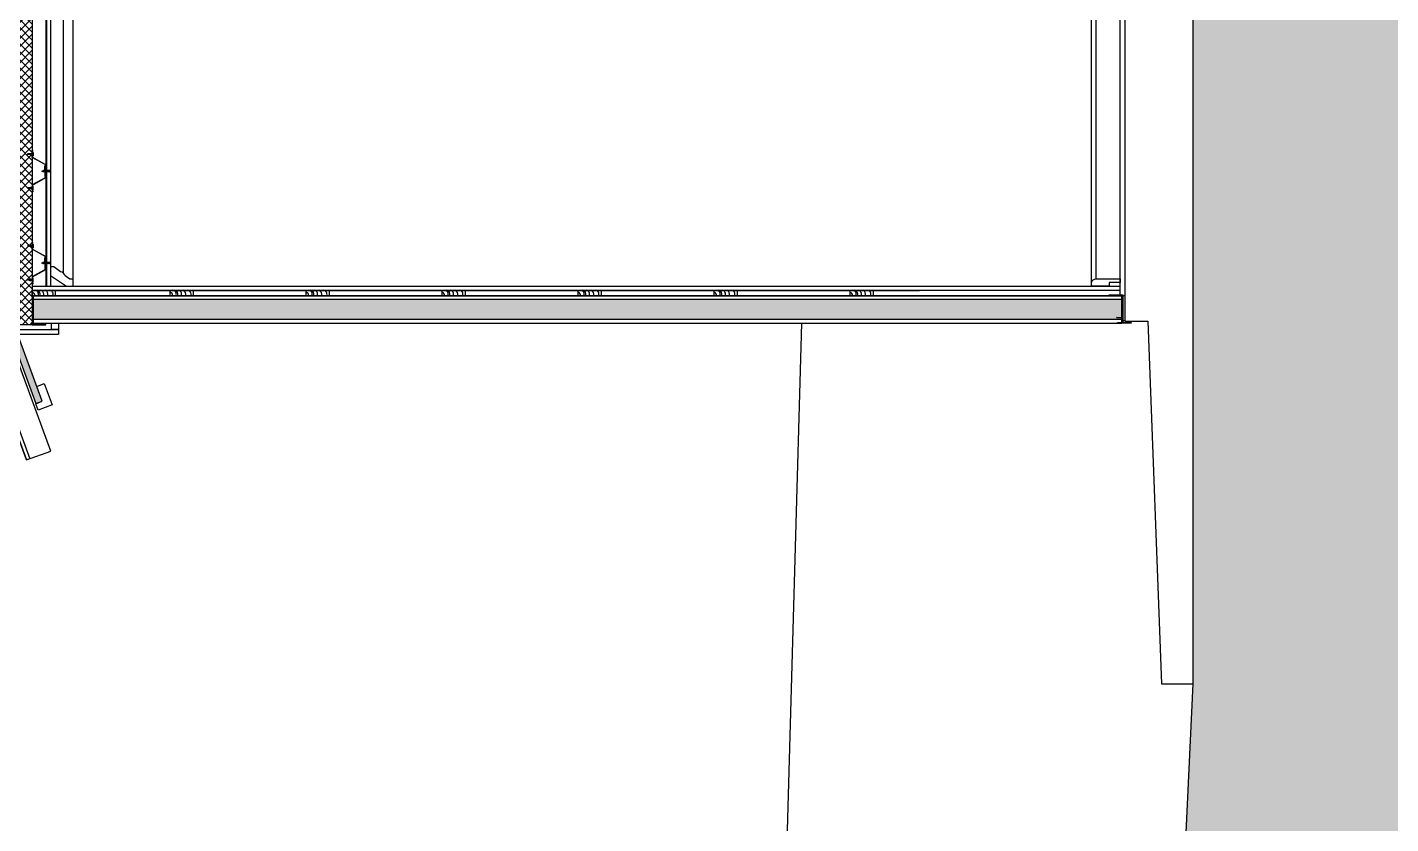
# Model space of a CAD drawing. Header units: inches. Extents: x 203 to 1065, y -1127 to 921.
# Drawn here: x 406.494 to 409.502, y 885.059 to 886.815 of the extents above; entities that cross this region are included whole.
import ezdxf

# ---------------------------------------------------------------- set-up
doc = ezdxf.new("R2010")
doc.units = ezdxf.units.IN
doc.header["$MEASUREMENT"] = 0
doc.linetypes.add('CONTINUA', pattern=[0])
doc.linetypes.add('DASHED2', pattern=[0.375, 0.25, -0.125])
for name, color, linetype in [('1-PLATEA', 3, 'Continuous'), ('CORTE MUROS', 4, 'CONTINUA'), ('CORTE PERFILES Y CERCHA', 3, 'CONTINUA'), ('CORTE PROY', 8, 'CONTINUA'), ('Vegetación', 102, 'Continuous')]:
    doc.layers.add(name, color=color, linetype=linetype)

msp = doc.modelspace()

# ---------------------------------------------------------------- hatches: boundary and pattern name
at = {"linetype": 'ByBlock', "true_color": 0x139b48}
h = msp.add_hatch(color=114, dxfattribs=at)
h.dxf.hatch_style = 1
h.paths.add_polyline_path([(411.4157, 897.9894), (409.4157, 897.9894), (409.0657, 894.6147), (409.0657, 885.3667), (408.7657, 878.8867), (408.7657, 869.6387), (408.4357, 851.0931), (408.4357, 839.3171), (408.1657, 838.0559), (411.4157, 838.0559)])
at = {"layer": 'CORTE MUROS', "ltscale": 0.5}
h = msp.add_hatch(dxfattribs=at)
h.set_pattern_fill('ANSI38', color=252, scale=0.05, angle=90.1237, style=0)
h.set_pattern_definition([(135.1236939, (403.875732, 448.1915297), (-0.00440986616, -0.004428948005), []), (225.1236939, (403.875732, 448.1915297), (-0.00439078432, -0.01326776217), [0.015625, -0.009375])])
h.paths.add_polyline_path([(405.0606, 889.9907), (405.0465, 889.9855), (406.5124, 885.985), (406.5265, 885.9901)])
at = {"layer": 'CORTE MUROS'}
h = msp.add_hatch(dxfattribs=at)
h.set_pattern_fill('HONEY', color=251, scale=0.003, angle=90, style=0)
h.set_pattern_definition([(90, (1626.989167, -1658.715512), (-0.008248891935, 0.0142875), [0.009525, -0.01905]), (210, (1626.989167, -1658.715512), (-0.00824889199, -0.014287499969), [0.009525, -0.01905]), (150, (1626.989167, -1658.715512), (-0.016497783924, 3.1e-11), [-0.01905, 0.009525])])
h.paths.add_polyline_path([(406.5067, 886.1707), (406.5067, 886.2147), (408.9087, 886.2147), (408.9087, 886.1707)])
at = {"layer": 'CORTE PERFILES Y CERCHA', "ltscale": 0.5}
h = msp.add_hatch(dxfattribs=at)
h.set_pattern_fill('_USER', color=251, scale=0.0125, angle=135, style=0, double=1, pattern_type=0)
h.set_pattern_definition([(135, (377.921917, 606.098404), (-0.00883883476, -0.00883883476), []), (225, (377.921917, 606.098404), (0.00883883476, -0.00883883476), [])])
h.paths.add_polyline_path([(406.4747, 886.1587), (406.4747, 893.8227), (406.5047, 893.8227), (406.5047, 886.1587)])
at = {"layer": 'CORTE PERFILES Y CERCHA'}
msp.add_hatch(color=256, dxfattribs=at).paths.add_polyline_path([(406.5047, 886.2207), (406.5047, 886.1587), (406.5225, 886.1587), (406.5227, 886.1589), (406.5229, 886.1587), (406.5347, 886.1587), (406.5347, 886.1607), (406.5067, 886.1607), (406.5067, 886.1805), (406.5065, 886.1807), (406.5067, 886.1809), (406.5067, 886.2147), (406.5067, 886.2207)])
h = msp.add_hatch(color=256, dxfattribs=at)
h.paths.add_polyline_path([(408.8807, 886.2227), (408.8807, 886.2247), (408.9027, 886.2247), (408.9107, 886.2247), (408.9107, 886.1637), (408.9197, 886.1637), (408.9187, 886.1627), (408.9087, 886.1627), (408.9087, 886.2227)])
h.paths.add_polyline_path([(408.8987, 886.1627), (408.8987, 886.1637), (408.9087, 886.1637), (408.9087, 886.1627)], flags=17)
h.paths.add_polyline_path([(408.9187, 886.1627), (408.9197, 886.1637), (408.9287, 886.1637), (408.9287, 886.1627)])
h.paths.add_polyline_path([(408.8971, 886.1747, -0.388879), (408.8967, 886.1751), (408.8967, 886.1752), (408.9087, 886.1752), (408.9087, 886.1737)], flags=17)

# ---------------------------------------------------------------- linework, layer by layer
at = {"layer": '1-PLATEA', "color": 4}
for p, q in [((409.0657, 885.3667), (409.0657, 894.6147)), ((408.9157, 886.1667), (408.9157, 893.8147)), ((408.9157, 886.1667), (408.9657, 886.1667)), ((408.9657, 886.1667), (408.9957, 885.3667)), ((408.9957, 885.3667), (409.0657, 885.3667))]:
    msp.add_line(p, q, dxfattribs=at)
at = {"layer": 'CORTE MUROS', "color": 1}
for p, q in [((406.5047, 886.2444), (408.9047, 886.2444)), ((406.5087, 886.2354), (408.9047, 886.2354)), ((406.5087, 886.2227), (408.9087, 886.2227))]:
    msp.add_line(p, q, dxfattribs=at)
at = {"layer": 'CORTE MUROS'}
for points in [[(405.0606, 889.9907), (405.0465, 889.9855), (406.5124, 885.985), (406.5265, 885.9901), (405.0606, 889.9907)], [(406.5067, 886.1627), (408.9087, 886.1627), (408.9087, 886.2227), (406.5067, 886.2227), (406.5067, 886.1627)], [(408.9087, 886.2147), (406.5067, 886.2147)], [(408.9087, 886.1707), (406.5067, 886.1707)]]:
    msp.add_lwpolyline(points, dxfattribs=at)
for points in [[(404.9883, 889.9642), (406.4919, 885.8608), (406.5454, 885.8804), (405.0418, 889.9838)], [(406.4919, 885.8608), (404.9883, 889.9642), (404.9958, 889.967), (406.4994, 885.8635)]]:
    msp.add_lwpolyline(points, close=True, dxfattribs=at)
at = {"layer": 'CORTE MUROS', "color": 254, "linetype": 'DASHED2', "ltscale": 0.05, "const_width": 0.003, "elevation": 0}
msp.add_lwpolyline([(408.9047, 886.234), (406.5047, 886.234)], close=True, dxfattribs=at)
at = {"layer": 'CORTE MUROS', "color": 1}
for points in [[(406.5047, 886.2227), (406.5047, 886.2354), (406.5555, 886.2354), (406.5555, 886.2227)], [(406.8087, 886.2227), (406.8087, 886.2354), (406.8595, 886.2354), (406.8595, 886.2227)], [(407.1087, 886.2227), (407.1087, 886.2354), (407.1595, 886.2354), (407.1595, 886.2227)], [(407.4087, 886.2227), (407.4087, 886.2354), (407.4595, 886.2354), (407.4595, 886.2227)], [(407.7087, 886.2227), (407.7087, 886.2354), (407.7595, 886.2354), (407.7595, 886.2227)], [(408.0087, 886.2227), (408.0087, 886.2354), (408.0595, 886.2354), (408.0595, 886.2227)], [(408.3087, 886.2227), (408.3087, 886.2354), (408.3595, 886.2354), (408.3595, 886.2227)]]:
    msp.add_lwpolyline(points, close=True, dxfattribs=at)
for centre, radius, start, end in [((406.5018, 886.2227), 0.00878, 0.0219, 71.0373), ((406.5084, 886.2256), 0.0101, 343.285, 75.6895), ((406.5121, 886.226), 0.00986, 342.9599, 72.2754), ((406.5201, 886.2258), 0.0101, 343.285, 75.6895), ((406.528, 886.2259), 0.0112, 343.5586, 58.5888), ((406.5408, 886.2258), 0.0101, 343.285, 75.6895), ((406.8058, 886.2227), 0.00878, 0.0219, 71.0373), ((406.8124, 886.2256), 0.0101, 343.285, 75.6895), ((406.8161, 886.226), 0.00986, 342.9599, 72.2754), ((406.8241, 886.2258), 0.0101, 343.285, 75.6895), ((406.832, 886.2259), 0.0112, 343.5586, 58.5888), ((406.8448, 886.2258), 0.0101, 343.285, 75.6895), ((407.1058, 886.2227), 0.00878, 0.0219, 71.0373), ((407.1124, 886.2256), 0.0101, 343.285, 75.6895), ((407.1161, 886.226), 0.00986, 342.9599, 72.2754), ((407.1241, 886.2258), 0.0101, 343.285, 75.6895), ((407.132, 886.2259), 0.0112, 343.5586, 58.5888), ((407.1448, 886.2258), 0.0101, 343.285, 75.6895), ((407.4058, 886.2227), 0.00878, 0.0219, 71.0373), ((407.4124, 886.2256), 0.0101, 343.285, 75.6895), ((407.4161, 886.226), 0.00986, 342.9599, 72.2754), ((407.4241, 886.2258), 0.0101, 343.285, 75.6895), ((407.432, 886.2259), 0.0112, 343.5586, 58.5888), ((407.4448, 886.2258), 0.0101, 343.285, 75.6895), ((407.7058, 886.2227), 0.00878, 0.0219, 71.0373), ((407.7124, 886.2256), 0.0101, 343.285, 75.6895), ((407.7161, 886.226), 0.00986, 342.9599, 72.2754), ((407.7241, 886.2258), 0.0101, 343.285, 75.6895), ((407.732, 886.2259), 0.0112, 343.5586, 58.5888), ((407.7448, 886.2258), 0.0101, 343.285, 75.6895), ((408.0058, 886.2227), 0.00878, 0.0219, 71.0373), ((408.0124, 886.2256), 0.0101, 343.285, 75.6895), ((408.0161, 886.226), 0.00986, 342.9599, 72.2754), ((408.0241, 886.2258), 0.0101, 343.285, 75.6895), ((408.032, 886.2259), 0.0112, 343.5586, 58.5888), ((408.0448, 886.2258), 0.0101, 343.285, 75.6895), ((408.3058, 886.2227), 0.00878, 0.0219, 71.0373), ((408.3124, 886.2256), 0.0101, 343.285, 75.6895), ((408.3161, 886.226), 0.00986, 342.9599, 72.2754), ((408.3241, 886.2258), 0.0101, 343.285, 75.6895), ((408.332, 886.2259), 0.0112, 343.5586, 58.5888), ((408.3448, 886.2258), 0.0101, 343.285, 75.6895)]:
    msp.add_arc(centre, radius, start, end, dxfattribs=at)
at = {"layer": 'CORTE PERFILES Y CERCHA', "color": 1}
msp.add_line((408.9047, 886.2227), (408.9047, 893.7567), dxfattribs=at)
at = {"layer": 'CORTE PERFILES Y CERCHA', "color": 2}
for p, q in [((406.5347, 888.6967), (406.5347, 886.2444)), ((406.5357, 888.6967), (406.5357, 886.2444)), ((406.5447, 888.6967), (406.5447, 886.2444))]:
    msp.add_line(p, q, dxfattribs=at)
at = {"layer": 'CORTE PERFILES Y CERCHA'}
for p, q in [((406.4982, 886.5359), (406.4944, 886.5351)), ((406.4944, 886.5351), (406.4952, 886.5356)), ((406.4952, 886.5351), (406.4944, 886.5351)), ((406.4944, 886.5351), (406.4952, 886.5347)), ((406.4982, 886.5359), (406.4952, 886.5356)), ((406.4952, 886.5347), (406.4952, 886.5351)), ((406.4986, 886.5343), (406.4952, 886.5347)), ((406.4986, 886.5363), (406.4982, 886.5359)), ((406.4982, 886.5359), (406.4986, 886.5343)), ((406.4986, 886.5363), (406.4991, 886.536)), ((406.499, 886.534), (406.4986, 886.5363)), ((406.499, 886.534), (406.4986, 886.5343)), ((406.499, 886.534), (406.4995, 886.5342)), ((406.4999, 886.5361), (406.4991, 886.536)), ((406.4991, 886.536), (406.4995, 886.5342)), ((406.5004, 886.5341), (406.4995, 886.5342)), ((406.5003, 886.5366), (406.4999, 886.5361)), ((406.4999, 886.5361), (406.5004, 886.5341)), ((406.5003, 886.5366), (406.5008, 886.5362)), ((406.5009, 886.5337), (406.5003, 886.5365)), ((406.5009, 886.5337), (406.5004, 886.5341)), ((406.5017, 886.5363), (406.5008, 886.5362)), ((406.5008, 886.5362), (406.5013, 886.534)), ((406.5009, 886.5337), (406.5013, 886.534)), ((406.5023, 886.5339), (406.5013, 886.534)), ((406.5021, 886.5368), (406.5017, 886.5363)), ((406.5017, 886.5363), (406.5023, 886.5339)), ((406.5021, 886.5368), (406.5026, 886.5364)), ((406.5027, 886.5334), (406.5021, 886.5368)), ((406.5027, 886.5334), (406.5023, 886.5339)), ((406.5035, 886.5365), (406.5026, 886.5364)), ((406.5026, 886.5364), (406.5032, 886.5338)), ((406.5027, 886.5334), (406.5032, 886.5338)), ((406.5042, 886.5337), (406.5032, 886.5338)), ((406.5039, 886.5371), (406.5035, 886.5365)), ((406.5035, 886.5365), (406.5042, 886.5337)), ((406.5039, 886.5371), (406.5044, 886.5366)), ((406.5047, 886.5331), (406.5039, 886.5371)), ((406.5047, 886.5331), (406.5042, 886.5337)), ((406.5051, 886.5367), (406.5044, 886.5366)), ((406.5044, 886.5366), (406.5051, 886.5336)), ((406.5047, 886.5366), (406.5047, 886.5436)), ((406.5047, 886.5331), (406.5051, 886.5336)), ((406.5047, 886.5281), (406.5047, 886.5332)), ((406.5051, 886.5367), (406.5051, 886.5436)), ((406.5051, 886.5436), (406.5052, 886.5436)), ((406.5056, 886.5386), (406.5051, 886.5381)), ((406.5051, 886.5321), (406.5051, 886.5381)), ((406.5051, 886.5367), (406.5051, 886.5336)), ((406.5051, 886.5283), (406.5051, 886.5336)), ((406.5056, 886.5317), (406.5051, 886.5321)), ((406.5052, 886.5417), (406.5052, 886.5436)), ((406.5052, 886.5417), (406.5056, 886.5417)), ((406.5056, 886.5417), (406.5056, 886.5436)), ((406.5056, 886.5387), (406.5056, 886.5316)), ((406.5056, 886.5386), (406.5056, 886.5317)), ((406.5064, 886.5387), (406.5064, 886.5316)), ((406.5069, 886.5351), (406.5064, 886.5351)), ((406.5278, 886.497), (406.5254, 886.4978)), ((406.5278, 886.497), (406.5282, 886.4987)), ((406.5285, 886.499), (406.5281, 886.4967)), ((406.5285, 886.4991), (406.5282, 886.4987)), ((406.5284, 886.4968), (406.5289, 886.4987)), ((406.5285, 886.4991), (406.5289, 886.4987)), ((406.5296, 886.4989), (406.5289, 886.4987)), ((406.529, 886.4966), (406.5296, 886.4989)), ((406.5299, 886.4993), (406.5294, 886.4963)), ((406.5299, 886.4993), (406.5296, 886.4989)), ((406.5297, 886.4966), (406.5302, 886.4989)), ((406.5299, 886.4993), (406.5303, 886.4989)), ((406.5309, 886.4989), (406.5302, 886.4989)), ((406.5304, 886.4966), (406.5309, 886.4989)), ((406.5313, 886.4993), (406.5307, 886.4963)), ((406.5313, 886.4993), (406.5309, 886.4989)), ((406.531, 886.4966), (406.5316, 886.4989)), ((406.5313, 886.4993), (406.5316, 886.4989)), ((406.5323, 886.4989), (406.5316, 886.4989)), ((406.5317, 886.4966), (406.5323, 886.4989)), ((406.5326, 886.4993), (406.532, 886.4963)), ((406.5326, 886.4993), (406.5323, 886.4989)), ((406.5324, 886.4966), (406.5329, 886.4989)), ((406.5326, 886.4993), (406.5329, 886.4989)), ((406.5336, 886.4989), (406.5329, 886.4989)), ((406.5331, 886.4966), (406.5336, 886.4989)), ((406.534, 886.4993), (406.5334, 886.4963)), ((406.534, 886.4993), (406.5336, 886.4989)), ((406.5337, 886.4966), (406.5343, 886.4989)), ((406.534, 886.4993), (406.5343, 886.4989)), ((406.535, 886.4989), (406.5343, 886.4989)), ((406.5344, 886.4966), (406.535, 886.4989)), ((406.5353, 886.4993), (406.5347, 886.4963)), ((406.5353, 886.4993), (406.535, 886.4989)), ((406.5351, 886.4966), (406.5356, 886.4989)), ((406.5353, 886.4993), (406.5356, 886.4989)), ((406.5364, 886.4989), (406.5356, 886.4989)), ((406.5364, 886.4989), (406.5356, 886.4989)), ((406.5358, 886.4966), (406.5364, 886.4989)), ((406.5358, 886.4966), (406.5364, 886.4989)), ((406.5367, 886.4993), (406.5361, 886.4963)), ((406.5367, 886.4993), (406.5364, 886.4989)), ((406.5365, 886.4966), (406.537, 886.4989)), ((406.5367, 886.4993), (406.537, 886.4989)), ((406.5377, 886.4989), (406.537, 886.4989)), ((406.5372, 886.4966), (406.5377, 886.4989)), ((406.5372, 886.4966), (406.5377, 886.4989)), ((406.5372, 886.4966), (406.5377, 886.4989)), ((406.5381, 886.4993), (406.5375, 886.4963)), ((406.5381, 886.4993), (406.5377, 886.4989)), ((406.5378, 886.4966), (406.5384, 886.4989)), ((406.5381, 886.4993), (406.5384, 886.4989)), ((406.5391, 886.4989), (406.5384, 886.4989)), ((406.5385, 886.4966), (406.5391, 886.4989)), ((406.5385, 886.4966), (406.5391, 886.4989)), ((406.5385, 886.4966), (406.5391, 886.4989)), ((406.5394, 886.4993), (406.5388, 886.4963)), ((406.5394, 886.4993), (406.5391, 886.4989)), ((406.5392, 886.4966), (406.5397, 886.4989)), ((406.5394, 886.4993), (406.5397, 886.4989)), ((406.5404, 886.4989), (406.5397, 886.4989)), ((406.5398, 886.4966), (406.5404, 886.4989)), ((406.5407, 886.4993), (406.5402, 886.4963)), ((406.5407, 886.4993), (406.5404, 886.4989)), ((406.5407, 886.4993), (406.5404, 886.4989)), ((406.5405, 886.4966), (406.5411, 886.4989)), ((406.5407, 886.4993), (406.5411, 886.4989)), ((406.5407, 886.4993), (406.5411, 886.4989)), ((406.5418, 886.4989), (406.5411, 886.4989)), ((406.5412, 886.4966), (406.5418, 886.4989)), ((406.5421, 886.4993), (406.5415, 886.4963)), ((406.5421, 886.4993), (406.5418, 886.4989)), ((406.5421, 886.4993), (406.5418, 886.4989)), ((406.5419, 886.4966), (406.5424, 886.4989)), ((406.5421, 886.4993), (406.5424, 886.4989)), ((406.5421, 886.4993), (406.5424, 886.4989)), ((406.543, 886.4989), (406.5424, 886.4989)), ((406.5431, 886.4989), (406.5424, 886.4989)), ((406.5447, 886.5003), (406.5431, 886.4989)), ((406.5447, 886.4978), (406.5443, 886.4978)), ((406.5447, 886.4952), (406.5447, 886.5003)), ((406.5047, 886.4674), (406.5047, 886.4623)), ((406.5051, 886.4672), (406.5051, 886.4619)), ((406.5281, 886.4967), (406.5278, 886.497)), ((406.5281, 886.4967), (406.5284, 886.4968)), ((406.529, 886.4966), (406.5284, 886.4968)), ((406.5294, 886.4963), (406.529, 886.4966)), ((406.5294, 886.4963), (406.5297, 886.4966)), ((406.5304, 886.4966), (406.5297, 886.4966)), ((406.5307, 886.4963), (406.5304, 886.4966)), ((406.5307, 886.4963), (406.531, 886.4966)), ((406.5317, 886.4966), (406.531, 886.4966)), ((406.532, 886.4963), (406.5317, 886.4966)), ((406.532, 886.4963), (406.5324, 886.4966)), ((406.5331, 886.4966), (406.5324, 886.4966)), ((406.5334, 886.4963), (406.5331, 886.4966)), ((406.5334, 886.4963), (406.5337, 886.4966)), ((406.5344, 886.4966), (406.5337, 886.4966)), ((406.5347, 886.4963), (406.5344, 886.4966)), ((406.5347, 886.4963), (406.5351, 886.4966)), ((406.5358, 886.4966), (406.5351, 886.4966)), ((406.5361, 886.4963), (406.5358, 886.4966)), ((406.5361, 886.4963), (406.5365, 886.4966)), ((406.5372, 886.4966), (406.5365, 886.4966)), ((406.5375, 886.4963), (406.5372, 886.4966)), ((406.5375, 886.4963), (406.5378, 886.4966)), ((406.5385, 886.4966), (406.5378, 886.4966)), ((406.5388, 886.4963), (406.5385, 886.4966)), ((406.5388, 886.4963), (406.5392, 886.4966)), ((406.5398, 886.4966), (406.5392, 886.4966)), ((406.5402, 886.4963), (406.5398, 886.4966)), ((406.5402, 886.4963), (406.5405, 886.4966)), ((406.5412, 886.4966), (406.5405, 886.4966)), ((406.5415, 886.4963), (406.5412, 886.4966)), ((406.5415, 886.4963), (406.5419, 886.4966)), ((406.5424, 886.4966), (406.5419, 886.4966)), ((406.5431, 886.4966), (406.5419, 886.4966)), ((406.5447, 886.4952), (406.5431, 886.4966)), ((406.4944, 886.4604), (406.4952, 886.4608)), ((406.4952, 886.4604), (406.4944, 886.4604)), ((406.4944, 886.4604), (406.4952, 886.4599)), ((406.4982, 886.4596), (406.4944, 886.4604)), ((406.4986, 886.4612), (406.4952, 886.4608)), ((406.4952, 886.4608), (406.4952, 886.4604)), ((406.4982, 886.4596), (406.4952, 886.4599)), ((406.4982, 886.4596), (406.4986, 886.4612)), ((406.4986, 886.4592), (406.4982, 886.4596)), ((406.499, 886.4615), (406.4986, 886.4592)), ((406.499, 886.4615), (406.4986, 886.4612)), ((406.4986, 886.4592), (406.4991, 886.4595)), ((406.499, 886.4615), (406.4995, 886.4613)), ((406.4991, 886.4595), (406.4995, 886.4613)), ((406.4999, 886.4594), (406.4991, 886.4595)), ((406.5004, 886.4614), (406.4995, 886.4613)), ((406.4999, 886.4594), (406.5004, 886.4614)), ((406.5003, 886.459), (406.4999, 886.4594)), ((406.5009, 886.4618), (406.5003, 886.459)), ((406.5003, 886.459), (406.5008, 886.4593)), ((406.5009, 886.4618), (406.5004, 886.4614)), ((406.5008, 886.4593), (406.5013, 886.4615)), ((406.5017, 886.4592), (406.5008, 886.4593)), ((406.5009, 886.4618), (406.5013, 886.4615)), ((406.5023, 886.4616), (406.5013, 886.4615)), ((406.5017, 886.4592), (406.5023, 886.4616)), ((406.5021, 886.4587), (406.5017, 886.4592)), ((406.5027, 886.4621), (406.5021, 886.4587)), ((406.5021, 886.4587), (406.5026, 886.4591)), ((406.5027, 886.4621), (406.5023, 886.4616)), ((406.5026, 886.4591), (406.5032, 886.4617)), ((406.5035, 886.459), (406.5026, 886.4591)), ((406.5027, 886.4621), (406.5032, 886.4617)), ((406.5042, 886.4618), (406.5032, 886.4617)), ((406.5035, 886.459), (406.5042, 886.4618)), ((406.5039, 886.4584), (406.5035, 886.459)), ((406.5047, 886.4624), (406.5039, 886.4584)), ((406.5039, 886.4584), (406.5044, 886.4589)), ((406.5047, 886.4624), (406.5042, 886.4618)), ((406.5044, 886.4589), (406.5051, 886.4619)), ((406.5051, 886.4588), (406.5044, 886.4589)), ((406.5047, 886.4624), (406.5051, 886.4619)), ((406.5047, 886.4589), (406.5047, 886.4519)), ((406.5056, 886.4638), (406.5051, 886.4634)), ((406.5051, 886.4634), (406.5051, 886.4619)), ((406.5051, 886.4588), (406.5051, 886.4619)), ((406.5051, 886.4588), (406.5051, 886.4519)), ((406.5051, 886.4588), (406.5051, 886.4574)), ((406.5056, 886.4569), (406.5051, 886.4574)), ((406.5051, 886.4519), (406.5052, 886.4519)), ((406.5052, 886.4538), (406.5052, 886.4519)), ((406.5052, 886.4538), (406.5056, 886.4538)), ((406.5056, 886.4568), (406.5056, 886.4639)), ((406.5056, 886.4569), (406.5056, 886.4638)), ((406.5056, 886.4538), (406.5056, 886.4519)), ((406.5064, 886.4568), (406.5064, 886.4639)), ((406.5069, 886.4604), (406.5064, 886.4604)), ((406.4982, 886.3332), (406.4944, 886.3324)), ((406.4944, 886.3324), (406.4952, 886.3329)), ((406.4952, 886.3324), (406.4944, 886.3324)), ((406.4944, 886.3324), (406.4952, 886.332)), ((406.4982, 886.3332), (406.4952, 886.3329)), ((406.4952, 886.332), (406.4952, 886.3324)), ((406.4986, 886.3317), (406.4952, 886.332)), ((406.4986, 886.3336), (406.4982, 886.3332)), ((406.4982, 886.3332), (406.4986, 886.3317)), ((406.4986, 886.3336), (406.4991, 886.3333)), ((406.499, 886.3313), (406.4986, 886.3336)), ((406.499, 886.3313), (406.4986, 886.3317)), ((406.499, 886.3313), (406.4995, 886.3315)), ((406.4999, 886.3334), (406.4991, 886.3333)), ((406.4991, 886.3333), (406.4995, 886.3315)), ((406.5004, 886.3314), (406.4995, 886.3315)), ((406.5003, 886.3339), (406.4999, 886.3334)), ((406.4999, 886.3334), (406.5004, 886.3314)), ((406.5003, 886.3339), (406.5008, 886.3335)), ((406.5009, 886.331), (406.5003, 886.3339)), ((406.5009, 886.331), (406.5004, 886.3314)), ((406.5017, 886.3336), (406.5008, 886.3335)), ((406.5008, 886.3335), (406.5013, 886.3313)), ((406.5009, 886.331), (406.5013, 886.3313)), ((406.5023, 886.3312), (406.5013, 886.3313)), ((406.5021, 886.3342), (406.5017, 886.3336)), ((406.5017, 886.3336), (406.5023, 886.3312)), ((406.5021, 886.3342), (406.5026, 886.3337)), ((406.5027, 886.3307), (406.5021, 886.3342)), ((406.5027, 886.3307), (406.5023, 886.3312)), ((406.5035, 886.3338), (406.5026, 886.3337)), ((406.5026, 886.3337), (406.5032, 886.3311)), ((406.5027, 886.3307), (406.5032, 886.3311)), ((406.5042, 886.331), (406.5032, 886.3311)), ((406.5039, 886.3344), (406.5035, 886.3338)), ((406.5035, 886.3338), (406.5042, 886.331)), ((406.5039, 886.3344), (406.5044, 886.3339)), ((406.5047, 886.3304), (406.5039, 886.3344)), ((406.5047, 886.3304), (406.5042, 886.331)), ((406.5051, 886.334), (406.5044, 886.3339)), ((406.5044, 886.3339), (406.5051, 886.3309)), ((406.5047, 886.334), (406.5047, 886.3409)), ((406.5047, 886.3304), (406.5051, 886.3309)), ((406.5047, 886.3254), (406.5047, 886.3305)), ((406.5051, 886.334), (406.5051, 886.3409)), ((406.5051, 886.3409), (406.5052, 886.3409)), ((406.5056, 886.3359), (406.5051, 886.3354)), ((406.5051, 886.3294), (406.5051, 886.3354)), ((406.5051, 886.334), (406.5051, 886.3309)), ((406.5051, 886.3257), (406.5051, 886.3309)), ((406.5056, 886.329), (406.5051, 886.3294)), ((406.5052, 886.339), (406.5052, 886.3409)), ((406.5052, 886.339), (406.5056, 886.339)), ((406.5056, 886.339), (406.5056, 886.3409)), ((406.5056, 886.336), (406.5056, 886.3289)), ((406.5056, 886.3359), (406.5056, 886.329)), ((406.5064, 886.336), (406.5064, 886.3289)), ((406.5069, 886.3324), (406.5064, 886.3324)), ((406.5278, 886.2943), (406.5254, 886.2951)), ((406.5278, 886.2943), (406.5282, 886.296)), ((406.5281, 886.294), (406.5278, 886.2943)), ((406.5285, 886.2964), (406.5281, 886.294)), ((406.5281, 886.294), (406.5284, 886.2941)), ((406.5285, 886.2964), (406.5282, 886.296)), ((406.5284, 886.2941), (406.5289, 886.296)), ((406.529, 886.2939), (406.5284, 886.2941)), ((406.5285, 886.2964), (406.5289, 886.296)), ((406.5296, 886.2962), (406.5289, 886.296)), ((406.529, 886.2939), (406.5296, 886.2962)), ((406.5294, 886.2936), (406.529, 886.2939)), ((406.5299, 886.2966), (406.5294, 886.2936)), ((406.5294, 886.2936), (406.5297, 886.2939)), ((406.5299, 886.2966), (406.5296, 886.2962)), ((406.5297, 886.2939), (406.5302, 886.2962)), ((406.5304, 886.2939), (406.5297, 886.2939)), ((406.5299, 886.2966), (406.5303, 886.2962)), ((406.5309, 886.2962), (406.5302, 886.2962)), ((406.5304, 886.2939), (406.5309, 886.2962)), ((406.5307, 886.2936), (406.5304, 886.2939)), ((406.5313, 886.2966), (406.5307, 886.2936)), ((406.5307, 886.2936), (406.531, 886.2939)), ((406.5313, 886.2966), (406.5309, 886.2962)), ((406.531, 886.2939), (406.5316, 886.2962)), ((406.5317, 886.2939), (406.531, 886.2939)), ((406.5313, 886.2966), (406.5316, 886.2962)), ((406.5323, 886.2962), (406.5316, 886.2962)), ((406.5317, 886.2939), (406.5323, 886.2962)), ((406.532, 886.2936), (406.5317, 886.2939)), ((406.5326, 886.2966), (406.532, 886.2936)), ((406.532, 886.2936), (406.5324, 886.2939)), ((406.5326, 886.2966), (406.5323, 886.2962)), ((406.5324, 886.2939), (406.5329, 886.2962)), ((406.5331, 886.2939), (406.5324, 886.2939)), ((406.5326, 886.2966), (406.5329, 886.2962)), ((406.5336, 886.2962), (406.5329, 886.2962)), ((406.5331, 886.2939), (406.5336, 886.2962)), ((406.5334, 886.2936), (406.5331, 886.2939)), ((406.534, 886.2966), (406.5334, 886.2936)), ((406.5334, 886.2936), (406.5337, 886.2939)), ((406.534, 886.2966), (406.5336, 886.2962)), ((406.5337, 886.2939), (406.5343, 886.2962)), ((406.5344, 886.2939), (406.5337, 886.2939)), ((406.534, 886.2966), (406.5343, 886.2962)), ((406.535, 886.2962), (406.5343, 886.2962)), ((406.5344, 886.2939), (406.535, 886.2962)), ((406.5347, 886.2936), (406.5344, 886.2939)), ((406.5353, 886.2966), (406.5347, 886.2936)), ((406.5347, 886.2936), (406.5351, 886.2939)), ((406.5353, 886.2966), (406.535, 886.2962)), ((406.5351, 886.2939), (406.5356, 886.2962)), ((406.5358, 886.2939), (406.5351, 886.2939)), ((406.5353, 886.2966), (406.5356, 886.2962)), ((406.5364, 886.2962), (406.5356, 886.2962)), ((406.5364, 886.2962), (406.5356, 886.2962)), ((406.5358, 886.2939), (406.5364, 886.2962)), ((406.5358, 886.2939), (406.5364, 886.2962)), ((406.5361, 886.2936), (406.5358, 886.2939)), ((406.5367, 886.2966), (406.5361, 886.2936)), ((406.5361, 886.2936), (406.5365, 886.2939)), ((406.5367, 886.2966), (406.5364, 886.2962)), ((406.5365, 886.2939), (406.537, 886.2962)), ((406.5372, 886.2939), (406.5365, 886.2939)), ((406.5367, 886.2966), (406.537, 886.2962)), ((406.5377, 886.2962), (406.537, 886.2962)), ((406.5372, 886.2939), (406.5377, 886.2962)), ((406.5372, 886.2939), (406.5377, 886.2962)), ((406.5372, 886.2939), (406.5377, 886.2962)), ((406.5375, 886.2936), (406.5372, 886.2939)), ((406.5381, 886.2966), (406.5375, 886.2936)), ((406.5375, 886.2936), (406.5378, 886.2939)), ((406.5381, 886.2966), (406.5377, 886.2962)), ((406.5378, 886.2939), (406.5384, 886.2962)), ((406.5385, 886.2939), (406.5378, 886.2939)), ((406.5381, 886.2966), (406.5384, 886.2962)), ((406.5391, 886.2962), (406.5384, 886.2962)), ((406.5385, 886.2939), (406.5391, 886.2962)), ((406.5385, 886.2939), (406.5391, 886.2962)), ((406.5385, 886.2939), (406.5391, 886.2962)), ((406.5388, 886.2936), (406.5385, 886.2939)), ((406.5394, 886.2966), (406.5388, 886.2936)), ((406.5388, 886.2936), (406.5392, 886.2939)), ((406.5394, 886.2966), (406.5391, 886.2962)), ((406.5392, 886.2939), (406.5397, 886.2962)), ((406.5398, 886.2939), (406.5392, 886.2939)), ((406.5394, 886.2966), (406.5397, 886.2962)), ((406.5404, 886.2962), (406.5397, 886.2962)), ((406.5398, 886.2939), (406.5404, 886.2962)), ((406.5402, 886.2936), (406.5398, 886.2939)), ((406.5407, 886.2966), (406.5402, 886.2936)), ((406.5402, 886.2936), (406.5405, 886.2939)), ((406.5407, 886.2966), (406.5404, 886.2962)), ((406.5407, 886.2966), (406.5404, 886.2962)), ((406.5405, 886.2939), (406.5411, 886.2962)), ((406.5412, 886.2939), (406.5405, 886.2939)), ((406.5407, 886.2966), (406.5411, 886.2962)), ((406.5407, 886.2966), (406.5411, 886.2962)), ((406.5418, 886.2962), (406.5411, 886.2962)), ((406.5412, 886.2939), (406.5418, 886.2962)), ((406.5415, 886.2936), (406.5412, 886.2939)), ((406.5421, 886.2966), (406.5415, 886.2936)), ((406.5415, 886.2936), (406.5419, 886.2939)), ((406.5421, 886.2966), (406.5418, 886.2962)), ((406.5421, 886.2966), (406.5418, 886.2962)), ((406.5419, 886.2939), (406.5424, 886.2962)), ((406.5424, 886.2939), (406.5419, 886.2939)), ((406.5431, 886.2939), (406.5419, 886.2939)), ((406.5421, 886.2966), (406.5424, 886.2962)), ((406.5421, 886.2966), (406.5424, 886.2962)), ((406.543, 886.2962), (406.5424, 886.2962)), ((406.5431, 886.2962), (406.5424, 886.2962)), ((406.5447, 886.2977), (406.5431, 886.2962)), ((406.5447, 886.2925), (406.5431, 886.2939)), ((406.5447, 886.2951), (406.5443, 886.2951)), ((406.5447, 886.2925), (406.5447, 886.2977)), ((406.4944, 886.2577), (406.4952, 886.2581)), ((406.4952, 886.2577), (406.4944, 886.2577)), ((406.4944, 886.2577), (406.4952, 886.2573)), ((406.4982, 886.2569), (406.4944, 886.2577)), ((406.4986, 886.2585), (406.4952, 886.2581)), ((406.4952, 886.2581), (406.4952, 886.2577)), ((406.4982, 886.2569), (406.4952, 886.2573)), ((406.4982, 886.2569), (406.4986, 886.2585)), ((406.4986, 886.2566), (406.4982, 886.2569)), ((406.499, 886.2588), (406.4986, 886.2566)), ((406.499, 886.2588), (406.4986, 886.2585)), ((406.4986, 886.2566), (406.4991, 886.2568)), ((406.499, 886.2588), (406.4995, 886.2586)), ((406.4991, 886.2568), (406.4995, 886.2586)), ((406.4999, 886.2567), (406.4991, 886.2568)), ((406.5004, 886.2587), (406.4995, 886.2586)), ((406.4999, 886.2567), (406.5004, 886.2587)), ((406.5003, 886.2563), (406.4999, 886.2567)), ((406.5009, 886.2591), (406.5003, 886.2563)), ((406.5003, 886.2563), (406.5008, 886.2566)), ((406.5009, 886.2591), (406.5004, 886.2587)), ((406.5008, 886.2566), (406.5013, 886.2588)), ((406.5017, 886.2565), (406.5008, 886.2566)), ((406.5009, 886.2591), (406.5013, 886.2588)), ((406.5023, 886.2589), (406.5013, 886.2588)), ((406.5017, 886.2565), (406.5023, 886.2589)), ((406.5027, 886.2594), (406.5021, 886.256)), ((406.5027, 886.2594), (406.5023, 886.2589)), ((406.5026, 886.2564), (406.5032, 886.259)), ((406.5027, 886.2594), (406.5032, 886.259)), ((406.5042, 886.2591), (406.5032, 886.259)), ((406.5035, 886.2563), (406.5042, 886.2591)), ((406.5047, 886.2597), (406.5039, 886.2557)), ((406.5047, 886.2597), (406.5042, 886.2591)), ((406.5044, 886.2562), (406.5051, 886.2592)), ((406.5047, 886.2648), (406.5047, 886.2596)), ((406.5047, 886.2597), (406.5051, 886.2592)), ((406.5051, 886.2645), (406.5051, 886.2592)), ((406.5056, 886.2611), (406.5051, 886.2607)), ((406.5051, 886.2607), (406.5051, 886.2592)), ((406.5051, 886.2561), (406.5051, 886.2592)), ((406.5056, 886.2541), (406.5056, 886.2612)), ((406.5056, 886.2542), (406.5056, 886.2611)), ((406.5064, 886.2541), (406.5064, 886.2612)), ((406.5069, 886.2577), (406.5064, 886.2577)), ((406.5021, 886.256), (406.5017, 886.2565)), ((406.5021, 886.256), (406.5026, 886.2564)), ((406.5035, 886.2563), (406.5026, 886.2564)), ((406.5039, 886.2557), (406.5035, 886.2563)), ((406.5039, 886.2557), (406.5044, 886.2562)), ((406.5051, 886.2561), (406.5044, 886.2562)), ((406.5047, 886.2562), (406.5047, 886.2492)), ((406.5051, 886.2561), (406.5051, 886.2492)), ((406.5051, 886.2561), (406.5051, 886.2547)), ((406.5056, 886.2542), (406.5051, 886.2547)), ((406.5051, 886.2492), (406.5052, 886.2492)), ((406.5052, 886.2511), (406.5052, 886.2492)), ((406.5052, 886.2511), (406.5056, 886.2511)), ((406.5056, 886.2511), (406.5056, 886.2492))]:
    msp.add_line(p, q, dxfattribs=at)
for points in [[(406.4637, 893.8227), (406.5047, 893.8227), (406.5047, 886.1587), (406.4637, 886.1587), (405.0607, 889.9907), (406.4637, 893.8227)], [(406.5323, 886.4989), (406.5323, 886.5094), (406.5342, 886.5103), (406.5342, 886.5115), (406.5047, 886.5281)], [(406.5051, 886.5283), (406.5347, 886.5119), (406.5347, 886.51), (406.5328, 886.5091), (406.5328, 886.4991)], [(406.5323, 886.4963), (406.5323, 886.4861), (406.5342, 886.4852), (406.5342, 886.484), (406.5047, 886.4674)], [(406.5051, 886.4672), (406.5347, 886.4836), (406.5347, 886.4855), (406.5328, 886.4864), (406.5328, 886.4966)], [(406.5323, 886.2962), (406.5323, 886.3067), (406.5342, 886.3076), (406.5342, 886.3088), (406.5047, 886.3254)], [(406.5051, 886.3257), (406.5347, 886.3092), (406.5347, 886.3074), (406.5328, 886.3064), (406.5328, 886.2964)], [(406.5323, 886.2936), (406.5323, 886.2834), (406.5342, 886.2825), (406.5342, 886.2814), (406.5047, 886.2648)], [(406.5051, 886.2645), (406.5347, 886.2809), (406.5347, 886.2828), (406.5328, 886.2837), (406.5328, 886.2939)], [(406.5067, 886.1809), (406.5067, 886.2207), (406.5047, 886.2207), (406.5047, 886.1587), (406.5225, 886.1587), (406.5227, 886.1589), (406.5229, 886.1587), (406.5347, 886.1587), (406.5347, 886.1607), (406.5067, 886.1607), (406.5067, 886.1805), (406.5065, 886.1807), (406.5067, 886.1809)]]:
    msp.add_lwpolyline(points, dxfattribs=at)
at = {"layer": 'CORTE PERFILES Y CERCHA', "color": 2}
msp.add_lwpolyline([(406.4747, 886.1587), (406.4747, 893.8227), (406.5047, 893.8227), (406.5047, 886.1587)], close=True, dxfattribs=at)
at = {"layer": 'CORTE PERFILES Y CERCHA'}
for points in [[(406.5447, 886.2864), (406.5447, 886.2673), (406.5803, 886.2444), (406.5947, 886.2444), (406.5947, 886.2593), (406.5877, 886.2593), (406.5769, 886.2666, 0.359853), (406.5667, 886.2754), (406.5525, 886.2864)], [(408.8515, 886.2604), (408.9047, 886.2604), (408.9047, 886.2524), (408.8807, 886.2524), (408.8807, 886.2444), (408.8417, 886.2444), (408.8417, 886.2524, -0.355123)], [(408.9287, 886.1627), (408.8987, 886.1627), (408.8987, 886.1637), (408.9087, 886.1637), (408.9087, 886.1737), (408.8971, 886.1747, -0.388879), (408.8967, 886.1751), (408.8967, 886.1752), (408.9087, 886.1752), (408.9087, 886.2227), (408.8807, 886.2227), (408.8807, 886.2247), (408.9107, 886.2247), (408.9107, 886.1637), (408.9287, 886.1637)], [(408.9107, 886.2203), (408.9107, 886.1703, 1), (408.9157, 886.1703), (408.9157, 886.2203, 1)]]:
    msp.add_lwpolyline(points, format="xyb", close=True, dxfattribs=at)
for points in [[(406.5624, 886.1487), (406.5624, 886.1377), (406.4724, 886.1377), (406.4724, 886.1487)], [(406.5624, 886.1487), (406.5474, 886.1487), (406.5474, 886.1627), (406.5624, 886.1627)], [(406.5176, 885.9709), (406.5124, 885.9849), (406.5265, 885.9901), (406.5144, 886.023), (406.5312, 886.0292), (406.5485, 885.9823)]]:
    msp.add_lwpolyline(points, close=True, dxfattribs=at)
for centre, radius, start, end in [((406.5051, 886.5436), 0.000437, 0, 180), ((406.506, 886.5387), 0.000403, 0, 180), ((406.506, 886.5316), 0.000403, 180, 0), ((406.4971, 886.5351), 0.00976, 342.0915, 17.9085), ((406.5259, 886.5009), 0.00322, 261.9716, 316.3452), ((406.5051, 886.4519), 0.000437, 180, 0), ((406.506, 886.4639), 0.000403, 0, 180), ((406.506, 886.4568), 0.000403, 180, 0), ((406.4971, 886.4604), 0.00976, 342.0915, 17.9085), ((406.5051, 886.3409), 0.000437, 0, 180), ((406.506, 886.336), 0.000403, 0, 180), ((406.506, 886.3289), 0.000403, 180, 0), ((406.4971, 886.3324), 0.00976, 342.0915, 17.9085), ((406.5259, 886.2983), 0.00322, 261.9716, 316.3452), ((406.506, 886.2612), 0.000403, 0, 180), ((406.4971, 886.2577), 0.00976, 342.0915, 17.9085), ((406.5051, 886.2492), 0.000437, 180, 0), ((406.506, 886.2541), 0.000403, 180, 0)]:
    msp.add_arc(centre, radius, start, end, dxfattribs=at)
at = {"layer": 'CORTE PROY', "ltscale": 0.5}
for p, q in [((408.8417, 886.2524), (408.8417, 888.6976)), ((408.8515, 886.2604), (408.8515, 888.6976)), ((406.5734, 886.2728), (406.5734, 888.6683)), ((406.5947, 886.2593), (406.5947, 888.6818))]:
    msp.add_line(p, q, dxfattribs=at)
at = {"layer": 'Vegetación', "linetype": 'ByBlock'}
for p, q in [((407.9736, 878.0907), (408.2025, 886.1627)), ((408.7657, 878.8867), (409.0657, 885.3667))]:
    msp.add_line(p, q, dxfattribs=at)

doc.saveas('drawing.dxf')
